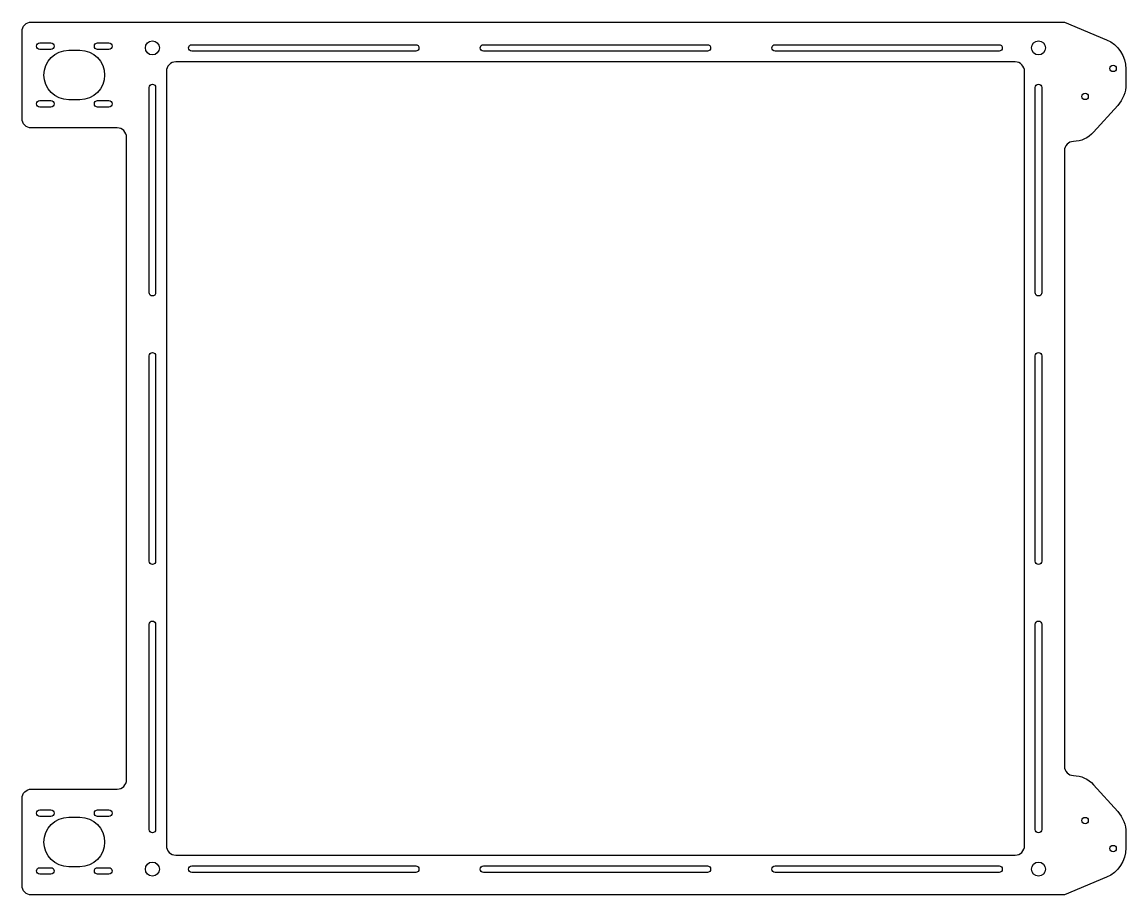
# Model space of a CAD drawing. Header units: millimetres. Extents: x -122 to 470, y -465 to 3.
import ezdxf

# ---------------------------------------------------------------- set-up
doc = ezdxf.new("R2010")
doc.units = ezdxf.units.MM
doc.layers.get('0').update_dxf_attribs({"linetype": 'CONTINUOUS'})

msp = doc.modelspace()

# ---------------------------------------------------------------- linework, layer by layer
for points in [[(452.47, -56.46, -0.205317), (441.72, -61.39, 0.406809), (436.85, -66.39), (436.85, -396.1, 0.406809), (441.72, -401.1, -0.205317), (452.47, -406.03), (465.46, -420.39, -0.18596), (469.85, -431.79), (469.85, -439.94, -0.302072), (459.43, -455.62), (436.85, -465.1), (-116.85, -465.1, -0.414214), (-121.85, -460.1), (-121.85, -413.4, -0.414214), (-116.85, -408.4), (-70.85, -408.4, 0.414214), (-65.85, -403.4), (-65.85, -59.1, 0.414214), (-70.85, -54.1), (-116.85, -54.1, -0.414214), (-121.85, -49.1), (-121.85, -2.4, -0.414214), (-116.85, 2.6), (436.85, 2.6), (459.43, -6.87, -0.302072), (469.85, -22.55), (469.85, -30.7, -0.18596), (465.46, -42.1)], [(-112.35, -12, -1), (-112.35, -8.5), (-106.35, -8.5, -1), (-106.35, -12)], [(-75.35, -8.5, -1), (-75.35, -12), (-81.35, -12, -1), (-81.35, -8.5)], [(-30.85, -13, -1), (-30.85, -9.5), (89.15, -9.5, -1), (89.15, -13)], [(245.5, -9.5, -1), (245.5, -13), (125.5, -13, -1), (125.5, -9.5)], [(401.85, -9.5, -1), (401.85, -13), (281.85, -13, -1), (281.85, -9.5)], [(-90.85, -12.5, -1), (-90.85, -39), (-96.85, -39, -1), (-96.85, -12.5)], [(415.5, -438.75), (415.5, -23.75, 0.414214), (410.5, -18.75), (-39.5, -18.75, 0.414214), (-44.5, -23.75), (-44.5, -438.75, 0.414214), (-39.5, -443.75), (410.5, -443.75, 0.414214)], [(-53.75, -32.4, -1), (-50.25, -32.4), (-50.25, -142.4, -1), (-53.75, -142.4)], [(421.25, -32.4, -1), (424.75, -32.4), (424.75, -142.4, -1), (421.25, -142.4)], [(-112.35, -43, -1), (-112.35, -39.5), (-106.35, -39.5, -1), (-106.35, -43)], [(-75.35, -39.5, -1), (-75.35, -43), (-81.35, -43, -1), (-81.35, -39.5)], [(-50.25, -286.25, -1), (-53.75, -286.25), (-53.75, -176.25, -1), (-50.25, -176.25)], [(424.75, -286.25, -1), (421.25, -286.25), (421.25, -176.25, -1), (424.75, -176.25)], [(-50.25, -430.1, -1), (-53.75, -430.1), (-53.75, -320.1, -1), (-50.25, -320.1)], [(424.75, -430.1, -1), (421.25, -430.1), (421.25, -320.1, -1), (424.75, -320.1)], [(-112.35, -423, -1), (-112.35, -419.5), (-106.35, -419.5, -1), (-106.35, -423)], [(-75.35, -419.5, -1), (-75.35, -423), (-81.35, -423, -1), (-81.35, -419.5)], [(-90.85, -423.5, -1), (-90.85, -450), (-96.85, -450, -1), (-96.85, -423.5)], [(-30.85, -453, -1), (-30.85, -449.5), (89.15, -449.5, -1), (89.15, -453)], [(245.5, -449.5, -1), (245.5, -453), (125.5, -453, -1), (125.5, -449.5)], [(401.85, -449.5, -1), (401.85, -453), (281.85, -453, -1), (281.85, -449.5)], [(-112.35, -454, -1), (-112.35, -450.5), (-106.35, -450.5, -1), (-106.35, -454)], [(-75.35, -450.5, -1), (-75.35, -454), (-81.35, -454, -1), (-81.35, -450.5)]]:
    msp.add_lwpolyline(points, format="xyb", close=True)
for centre, radius in [((-52, -11.25), 3.75), ((423, -11.25), 3.75), ((463, -22.25), 1.7), ((448, -37.25), 1.7), ((448, -425.25), 1.7), ((463, -440.25), 1.7), ((-52, -451.25), 3.75), ((423, -451.25), 3.75)]:
    msp.add_circle(centre, radius)

doc.saveas('drawing.dxf')
